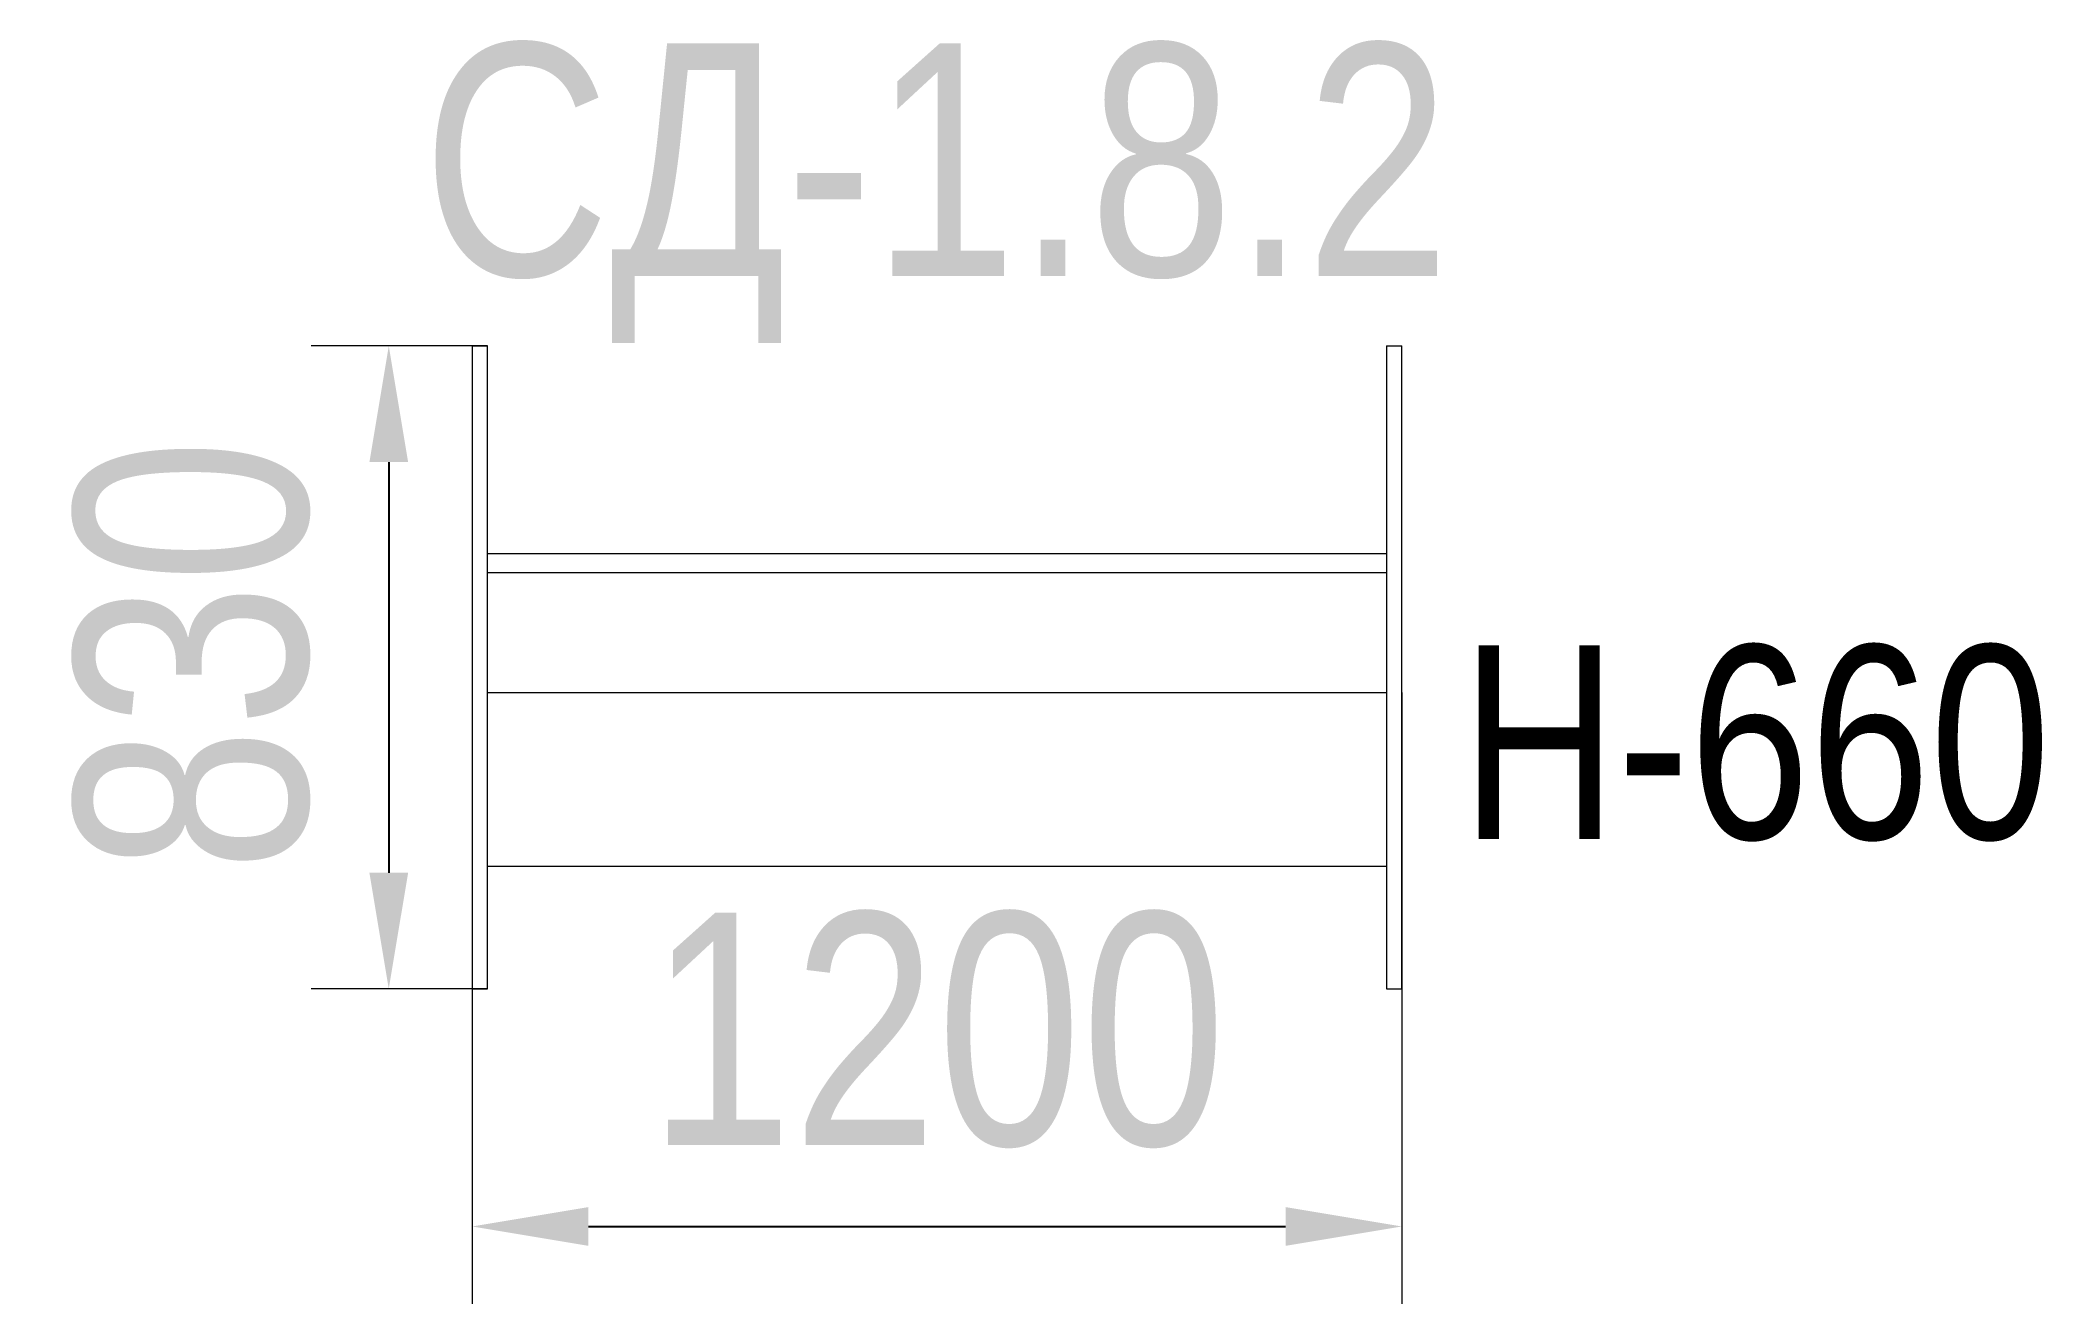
# Model space of a CAD drawing. Header units: millimetres. Extents: x -1068 to 1516, y -711 to 921.
import ezdxf

# ---------------------------------------------------------------- set-up
doc = ezdxf.new("R2010")
doc.units = ezdxf.units.MM
for name, color, linetype in [('DIKOM_АРТИКУЛ', 7, 'Continuous'), ('DIKOM_ОБЪЕКТ', 7, 'Continuous'), ('DIKOM_РАЗМЕР_ОБЪЕКТА', 7, 'Continuous')]:
    doc.layers.add(name, color=color, linetype=linetype)
doc.styles.add('style1', font='arialbd.ttf', dxfattribs={"width": 0.8})
doc.dimstyles.new('1-50', dxfattribs={"dimtxt": 300, "dimasz": 150, "dimexe": 100, "dimexo": 0, "dimgap": 100, "dimtad": 1, "dimtxsty": 'style1', "dimcen": 200, "dimclrd": 7, "dimclre": 7, "dimclrt": 7, "dimadec": 1, "dimazin": 2, "dimtfac": 1, "dimtmove": 0, "dimatfit": 2, "dimfxl": 0, "dimlwd": 25, "dimlwe": 18, "dimarcsym": 0})

# ---------------------------------------------------------------- blocks, each defined once
blk = doc.blocks.new('*D0')
at = {"layer": 'Defpoints', "color": 0, "transparency": 16777216}
for p in [(689.7, 78.4), (-510.3, 39.7), (689.7, -611)]:
    blk.add_point(p, dxfattribs=at)
at = {"layer": 'DIKOM_РАЗМЕР_ОБЪЕКТА', "color": 7, "lineweight": 18, "transparency": 16777216}
for p, q in [((689.7, 78.4), (689.7, -711)), ((-510.3, 39.7), (-510.3, -711))]:
    blk.add_line(p, q, dxfattribs=at)
at = {"layer": 'DIKOM_РАЗМЕР_ОБЪЕКТА', "color": 7, "lineweight": 25, "transparency": 16777216}
blk.add_line((-360.3, -611), (539.7, -611), dxfattribs=at)
at = {"layer": 'DIKOM_РАЗМЕР_ОБЪЕКТА', "color": 7, "transparency": 16777216}
for points in [[(-360.3, -586), (-360.3, -636), (-510.3, -611)], [(539.7, -586), (539.7, -636), (689.7, -611)]]:
    blk.add_solid(points, dxfattribs=at)
at = {"layer": 'DIKOM_РАЗМЕР_ОБЪЕКТА', "color": 7, "transparency": 16777216, "insert": (89.7, -357.9), "char_height": 300, "attachment_point": 5, "style": 'style1'}
blk.add_mtext('{\\fArial|b0|i0|c204|p34;1200}', dxfattribs=at)
blk = doc.blocks.new('*D1')
at = {"layer": 'Defpoints', "color": 0, "transparency": 16777216}
for p in [(-490.3, 525.8), (-617.9, -304.2), (-490.3, -304.2)]:
    blk.add_point(p, dxfattribs=at)
at = {"layer": 'DIKOM_РАЗМЕР_ОБЪЕКТА', "color": 7, "lineweight": 18, "transparency": 16777216}
for p, q in [((-490.3, 525.8), (-717.9, 525.8)), ((-490.3, -304.2), (-717.9, -304.2))]:
    blk.add_line(p, q, dxfattribs=at)
at = {"layer": 'DIKOM_РАЗМЕР_ОБЪЕКТА', "color": 7, "lineweight": 25, "transparency": 16777216}
blk.add_line((-617.9, 375.8), (-617.9, -154.2), dxfattribs=at)
at = {"layer": 'DIKOM_РАЗМЕР_ОБЪЕКТА', "color": 7, "transparency": 16777216}
for points in [[(-642.9, 375.8), (-592.9, 375.8), (-617.9, 525.8)], [(-642.9, -154.2), (-592.9, -154.2), (-617.9, -304.2)]]:
    blk.add_solid(points, dxfattribs=at)
at = {"layer": 'DIKOM_РАЗМЕР_ОБЪЕКТА', "color": 7, "transparency": 16777216, "insert": (-871.2, 126.4), "char_height": 300, "attachment_point": 5, "rotation": 90, "style": 'style1'}
blk.add_mtext('{\\fArial|b0|i0|c204|p34;830}', dxfattribs=at)

msp = doc.modelspace()

# ---------------------------------------------------------------- linework, layer by layer
at = {"layer": 'DIKOM_ОБЪЕКТ', "color": 7, "lineweight": 15}
for p, q in [((-510.281, 525.845), (-510.281, -304.155)), ((-510.281, 525.845), (-490.281, 525.845)), ((-490.281, -304.155), (-490.281, 525.845)), ((669.719, 525.845), (669.719, -304.155)), ((669.719, 525.845), (689.719, 525.845)), ((689.719, -304.155), (689.719, 525.845)), ((-490.281, 257.829), (669.719, 257.829)), ((-490.281, 233.375), (669.719, 233.375)), ((-490.281, 78.5), (669.719, 78.5)), ((-490.281, -145.661), (669.719, -145.661)), ((-510.281, -304.155), (-490.281, -304.155)), ((669.719, -304.155), (689.719, -304.155))]:
    msp.add_line(p, q, dxfattribs=at)

# ---------------------------------------------------------------- texts
at = {"layer": 'DIKOM_АРТИКУЛ', "insert": (-574.45, 916.292), "char_height": 300, "width": 1668.50802, "attachment_point": 1, "style": 'style1'}
msp.add_mtext('{\\fArial|b0|i0|c204|p34;СД-1.8.2}', dxfattribs=at)
at = {"layer": 'DIKOM_РАЗМЕР_ОБЪЕКТА', "insert": (765.933, 139.294), "char_height": 250, "width": 707.55089, "attachment_point": 1, "style": 'style1'}
msp.add_mtext('{\\fArial|b0|i0|c204|p34;H-660}', dxfattribs=at)

# ---------------------------------------------------------------- dimensions: what is measured, and where the dimension line sits
at = {"layer": 'DIKOM_РАЗМЕР_ОБЪЕКТА'}
dim = msp.add_linear_dim(base=(-617.881, -304.155), p1=(-490.281, 525.845), p2=(-490.281, -304.155), angle=90, text='{\\fArial|b0|i0|c204|p34;<>}', dimstyle='1-50', dxfattribs=at)
dim.commit()
dim.dimension.update_dxf_attribs({"geometry": '*D1', "text_midpoint": (-617.881, 126.379), "dimtype": 160})
dim = msp.add_linear_dim(base=(689.719, -611.026), p1=(-510.281, 39.719), p2=(689.719, 78.355), text='{\\fArial|b0|i0|c204|p34;<>}', dimstyle='1-50', dxfattribs=at)
dim.commit()
dim.dimension.update_dxf_attribs({"geometry": '*D0', "text_midpoint": (89.719, -611.026), "dimtype": 160})

doc.saveas('drawing.dxf')
